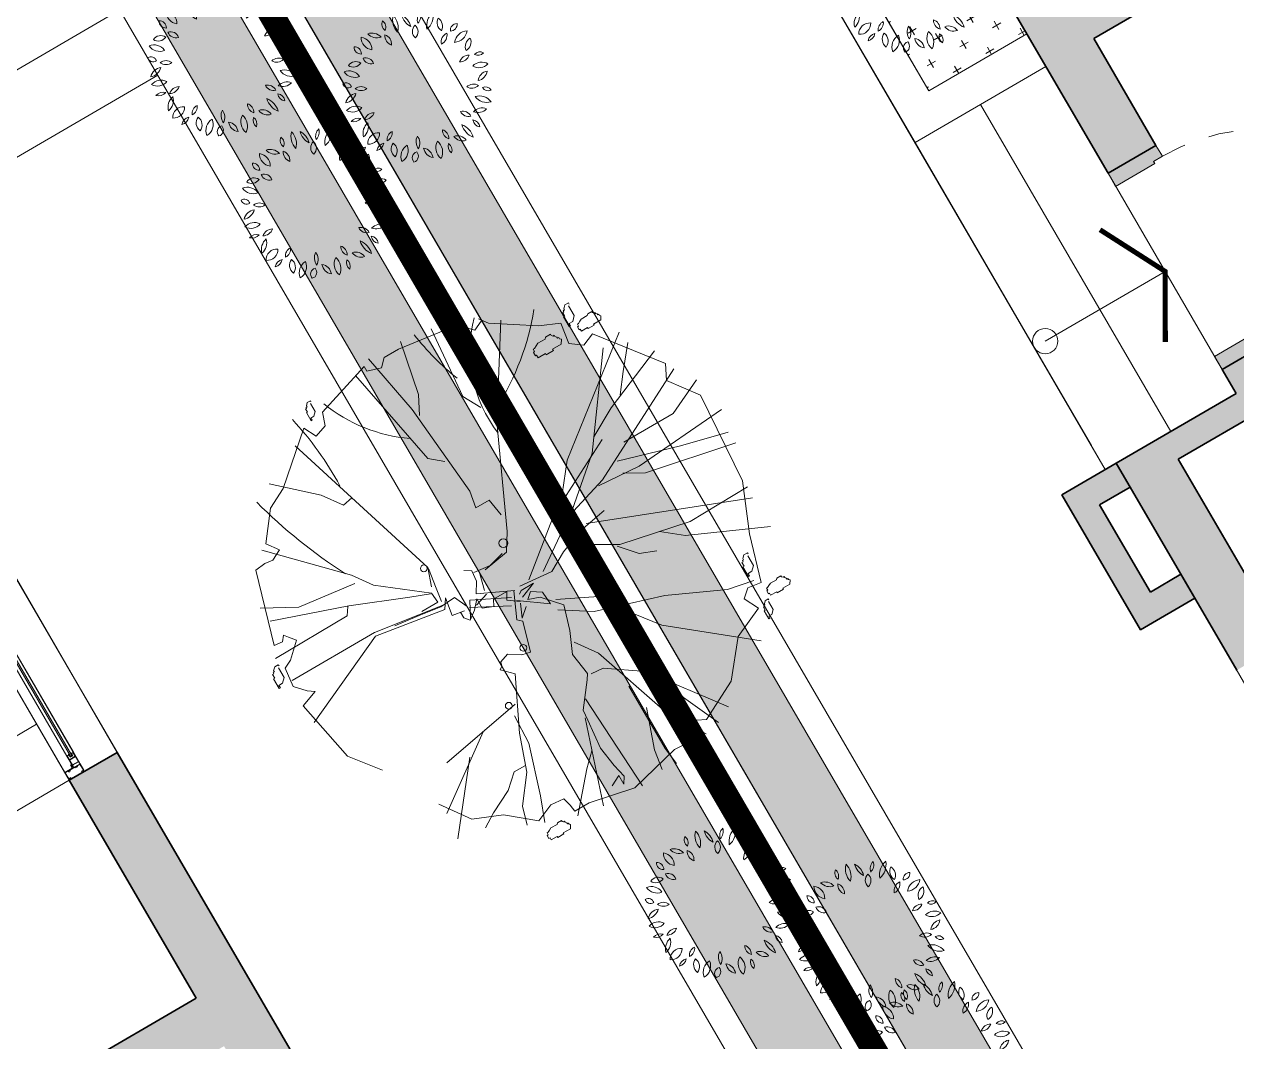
# Model space of a CAD drawing. Header units: millimetres. Extents: x 567980 to 569372, y 2065777 to 2066674.
# Drawn here: x 568837.58 to 568842.386, y 2066253.594 to 2066257.63 of the extents above; entities that cross this region are included whole.
import ezdxf

# ---------------------------------------------------------------- set-up
doc = ezdxf.new("R2010")
doc.units = ezdxf.units.MM
doc.linetypes.add('CENTER', pattern=[3, 1.5, -0.5, 0.5, -0.5])
doc.linetypes.add('HIDDEN', pattern=[0.75, 0.5, -0.25])
for name, color, linetype, lineweight in [('A-DIM', 251, 'Continuous', 15), ('A-HATCH', 251, 'Continuous', 5), ('A-TUONG', 255, 'Continuous', 35), ('boDnv', 54, 'Continuous', 25), ('E- CHU THICH', 162, 'Continuous', 13), ('E- RANH GIOI', 1, 'CENTER', 13), ('E- THAY', 9, 'Continuous', 20), ('E-Manh', 251, 'Continuous', 13), ('i_Cay', 114, 'Continuous', 13), ('i_Hatch', 250, 'Continuous', 13), ('LD-CUA', 146, 'Continuous', 13), ('LD-THAY', 9, 'Continuous', 13)]:
    doc.layers.add(name, color=color, linetype=linetype, lineweight=lineweight)
doc.layers.add('ChiaLo', color=128, linetype='CENTER')
doc.layers.add('loKBT', color=42, linetype='Continuous')

# ---------------------------------------------------------------- blocks, each defined once
blk = doc.blocks.new('NEN')
at = {"layer": 'ChiaLo', "ltscale": 5}
blk.add_lwpolyline([(147.9192, -125.7859), (127.804, -91.2117)], dxfattribs=at)
at = {"layer": 'loKBT'}
for points in [[(148.666, -102.2128), (137.8616, -108.4988), (147.9192, -125.7859), (158.7236, -119.4999)], [(137.8616, -108.4988), (127.0571, -114.7848), (137.1147, -132.0719), (147.9192, -125.7859)]]:
    blk.add_lwpolyline(points, close=True, dxfattribs=at)
blk = doc.blocks.new('kkkk')
h = blk.add_hatch(color=250)
edge = h.paths.add_edge_path()
edge.add_line((333058.8, 105336.6), (333060.3, 105336.6))
edge.add_line((333060.3, 105336.6), (333060.3, 105341.6))
edge.add_line((333060.3, 105341.6), (333061.8, 105341.6))
edge.add_line((333061.8, 105341.6), (333061.8, 105371.6))
edge.add_line((333061.8, 105371.6), (333027.5, 105371.6))
edge.add_line((333027.5, 105371.6), (333027.5, 105386.6))
edge.add_line((333027.5, 105386.6), (333022.2, 105386.6))
edge.add_line((333022.2, 105386.6), (333022.2, 105383.6))
edge.add_line((333022.2, 105383.6), (333023.7, 105383.6))
edge.add_line((333023.7, 105383.6), (333023.7, 105385.1))
edge.add_line((333023.7, 105385.1), (333026, 105385.1))
edge.add_line((333026, 105385.1), (333026, 105378.1))
edge.add_line((333026, 105378.1), (333023.7, 105378.1))
edge.add_line((333023.7, 105378.1), (333023.7, 105379.6))
edge.add_line((333023.7, 105379.6), (333022.2, 105379.6))
edge.add_line((333022.2, 105379.6), (333022.2, 105376.6))
edge.add_line((333022.2, 105376.6), (333026, 105376.6))
edge.add_line((333026, 105376.6), (333026, 105371.6))
edge.add_line((333026, 105371.6), (332991.8, 105371.6))
edge.add_line((332991.8, 105371.6), (332991.8, 105341.6))
edge.add_line((332991.8, 105341.6), (332993.3, 105341.6))
edge.add_line((332993.3, 105341.6), (332993.3, 105336.6))
edge.add_line((332993.3, 105336.6), (332994.8, 105336.6))
edge.add_line((332994.8, 105336.6), (332994.8, 105341.6))
edge.add_line((332994.8, 105341.6), (333002.3, 105341.6))
edge.add_line((333002.3, 105341.6), (333002.3, 105343.1))
edge.add_line((333002.3, 105343.1), (332993.3, 105343.1))
edge.add_line((332993.3, 105343.1), (332993.3, 105370.1))
edge.add_line((332993.3, 105370.1), (333006.9, 105370.1))
edge.add_arc((333010, 105367.6), 3.97, 141.5226, 210)
edge.add_line((333006.6, 105365.7), (333007.9, 105366.4))
edge.add_arc((333010, 105367.6), 2.47, -390, -150, ccw=False)
edge.add_line((333012.1, 105366.4), (333013.4, 105365.7))
edge.add_arc((333010, 105367.6), 3.97, -30, 38.4774)
edge.add_line((333013.1, 105370.1), (333040.4, 105370.1))
edge.add_arc((333043.5, 105367.6), 3.97, 141.5226, 210)
edge.add_line((333040.1, 105365.7), (333041.4, 105366.4))
edge.add_arc((333043.5, 105367.6), 2.47, -390, -150, ccw=False)
edge.add_line((333045.6, 105366.4), (333046.9, 105365.7))
edge.add_arc((333043.5, 105367.6), 3.97, -30, 38.4774)
edge.add_line((333046.6, 105370.1), (333060.3, 105370.1))
edge.add_line((333060.3, 105370.1), (333060.3, 105343.1))
edge.add_line((333060.3, 105343.1), (333051.3, 105343.1))
edge.add_line((333051.3, 105343.1), (333051.3, 105341.6))
edge.add_line((333051.3, 105341.6), (333058.8, 105341.6))
edge.add_line((333058.8, 105341.6), (333058.8, 105336.6))
blk.add_lwpolyline([(333026, 105378.1), (333026, 105385.1), (333023.7, 105385.1), (333023.7, 105383.6), (333022.2, 105383.6), (333022.2, 105386.6), (333027.5, 105386.6), (333027.5, 105371.6), (333061.8, 105371.6), (333061.8, 105341.6), (333060.3, 105341.6), (333060.3, 105336.6), (333058.8, 105336.6), (333058.8, 105341.6), (333051.3, 105341.6), (333051.3, 105343.1), (333060.3, 105343.1), (333060.3, 105370.1), (333046.6, 105370.1, -0.30801), (333046.9, 105365.7), (333045.6, 105366.4, 1.732051), (333041.4, 105366.4), (333040.1, 105365.7, -0.30801), (333040.4, 105370.1), (333013.1, 105370.1, -0.30801), (333013.4, 105365.7), (333012.1, 105366.4, 1.732051), (333007.9, 105366.4), (333006.6, 105365.7, -0.30801), (333006.9, 105370.1), (332993.3, 105370.1), (332993.3, 105343.1), (333002.3, 105343.1), (333002.3, 105341.6), (332994.8, 105341.6), (332994.8, 105336.6), (332993.3, 105336.6), (332993.3, 105341.6), (332991.8, 105341.6), (332991.8, 105371.6), (333026, 105371.6), (333026, 105376.6), (333022.2, 105376.6), (333022.2, 105379.6), (333023.7, 105379.6), (333023.7, 105378.1)], format="xyb", close=True)
blk = doc.blocks.new('ccccc')
h = blk.add_hatch(color=250)
h.paths.add_polyline_path([(333034.3, 105325.3), (333084.3, 105325.3), (333084.3, 105326.8), (333077.7, 105326.8), (333077.7, 105353.8), (333084.3, 105353.8), (333084.3, 105355.3), (333034.3, 105355.3), (333034.3, 105346.7), (333035.8, 105346.7), (333035.8, 105353.8), (333052.1, 105353.8), (333052.1, 105326.8), (333035.8, 105326.8), (333035.8, 105333.9), (333034.3, 105333.9)])
h.paths.add_polyline_path([(333053.6, 105326.8), (333053.6, 105353.8), (333076.2, 105353.8), (333076.2, 105326.8)], flags=16)
for p, q in [((333034.3, 105346.7), (333035.8, 105346.7)), ((333034.3, 105333.9), (333035.8, 105333.9)), ((333052.1, 105353.8), (333052.1, 105326.8)), ((333053.6, 105353.8), (333053.6, 105326.8)), ((333076.2, 105353.8), (333076.2, 105326.8)), ((333077.7, 105353.8), (333077.7, 105326.8)), ((333084.3, 105355.3), (333084.3, 105353.8)), ((333084.3, 105326.8), (333084.3, 105325.3))]:
    blk.add_line(p, q)
for points in [[(333084.3, 105355.3), (333034.3, 105355.3), (333034.3, 105346.7)], [(333034.3, 105333.9), (333034.3, 105325.3), (333084.3, 105325.3)], [(333052.1, 105353.8), (333035.8, 105353.8), (333035.8, 105346.7)], [(333035.8, 105333.9), (333035.8, 105326.8), (333052.1, 105326.8)], [(333076.2, 105353.8), (333053.6, 105353.8)], [(333053.6, 105326.8), (333076.2, 105326.8)], [(333084.3, 105353.8), (333077.7, 105353.8)], [(333077.7, 105326.8), (333084.3, 105326.8)]]:
    blk.add_lwpolyline(points)
blk = doc.blocks.new('dasdsd')
at = {"linetype": 'HIDDEN', "ltscale": 0.05}
for p, q in [((-9.6, -15.9), (-9.6, 0)), ((9.6, 0), (-9.6, 0)), ((9.6, -15.9), (9.6, 0)), ((-16.3, -18.9), (-107.9, -23.1)), ((-10.5, -16.1), (-15.5, -18.7)), ((9.6, -15.9), (-9.6, -15.9))]:
    blk.add_line(p, q, dxfattribs=at)
for centre, radius, start, end in [((-106.3, -28.1), 5.22, 108.24331, 251.75669), ((-41, 286.6), 326.6, 258.17519, 278.89962), ((-16.3, -17), 1.95, 270, 297.19267), ((-9.6, -17.9), 1.95, 90, 117.19267), ((9.6, -26), 10.1, 270, 90)]:
    blk.add_arc(centre, radius, start, end, dxfattribs=at)
blk = doc.blocks.new('fffsf')
h = blk.add_hatch(color=250)
h.paths.add_polyline_path([(333183.8, 105395.8), (333133.8, 105395.8), (333133.8, 105394.3), (333140.5, 105394.3), (333140.5, 105367.3), (333133.8, 105367.3), (333133.8, 105364.3), (333118.8, 105364.3), (333118.8, 105361.3), (333135.3, 105361.3), (333135.3, 105365.8), (333183.8, 105365.8), (333183.8, 105374.4), (333182.3, 105374.4), (333182.3, 105367.3), (333166, 105367.3), (333166, 105394.3), (333182.3, 105394.3), (333182.3, 105387.2), (333183.8, 105387.2)])
h.paths.add_polyline_path([(333164.5, 105394.3), (333164.5, 105367.3), (333142, 105367.3), (333142, 105394.3)], flags=16)
for p, q in [((333133.8, 105395.8), (333133.8, 105394.3)), ((333140.5, 105394.3), (333140.5, 105367.3)), ((333142, 105394.3), (333142, 105367.3)), ((333164.5, 105394.3), (333164.5, 105367.3)), ((333166, 105394.3), (333166, 105367.3)), ((333183.8, 105387.2), (333182.3, 105387.2)), ((333183.8, 105374.4), (333182.3, 105374.4))]:
    blk.add_line(p, q)
for points in [[(333183.8, 105374.4), (333183.8, 105365.8), (333135.3, 105365.8), (333135.3, 105361.3), (333118.8, 105361.3)], [(333133.8, 105367.3), (333133.8, 105364.3), (333118.8, 105364.3), (333118.8, 105361.3)], [(333133.8, 105395.8), (333183.8, 105395.8), (333183.8, 105387.2)], [(333133.8, 105394.3), (333140.5, 105394.3)], [(333140.5, 105367.3), (333133.8, 105367.3)], [(333142, 105394.3), (333164.5, 105394.3)], [(333164.5, 105367.3), (333142, 105367.3)], [(333166, 105394.3), (333182.3, 105394.3), (333182.3, 105387.2)], [(333182.3, 105374.4), (333182.3, 105367.3), (333166, 105367.3)]]:
    blk.add_lwpolyline(points)
blk = doc.blocks.new('*U461')
for points in [[(88.4, 82.2), (88.4, 80.6), (77.2, 80.6), (77.2, 69.4), (88.4, 69.4), (88.4, 67.8, 0.240391), (91.1, 72), (80.2, 72), (80.2, 78), (91.1, 78, 0.240391)], [(847.1, 82.2), (847.1, 80.6), (858.3, 80.6), (858.3, 69.4), (847.1, 69.4), (847.1, 67.8, -0.240391), (844.3, 72), (855.3, 72), (855.3, 78), (844.3, 78, -0.240391)], [(952.9, 82.2), (952.9, 80.6), (941.7, 80.6), (941.7, 69.4), (952.9, 69.4), (952.9, 67.8, 0.240391), (955.6, 72), (944.7, 72), (944.7, 78), (955.6, 78, 0.240391)]]:
    blk.add_hatch(color=250).paths.add_polyline_path(points)
for p, q in [((897.5, 90), (44.5, 90)), ((897.5, 90), (88, 90)), ((88, 60), (897.5, 60)), ((902.5, 90), (1712, 90)), ((1712, 60), (902.5, 60)), ((35, 20), (1765, 20))]:
    blk.add_line(p, q)
for points in [[(88.4, 82.2), (88.4, 80.6), (77.2, 80.6), (77.2, 69.4), (88.4, 69.4), (88.4, 67.8, 0.240391), (91.1, 72), (80.2, 72), (80.2, 78), (91.1, 78, 0.240391)], [(847.1, 82.2), (847.1, 80.6), (858.3, 80.6), (858.3, 69.4), (847.1, 69.4), (847.1, 67.8, -0.240391), (844.3, 72), (855.3, 72), (855.3, 78), (844.3, 78, -0.240391)], [(952.9, 82.2), (952.9, 80.6), (941.7, 80.6), (941.7, 69.4), (952.9, 69.4), (952.9, 67.8, 0.240391), (955.6, 72), (944.7, 72), (944.7, 78), (955.6, 78, 0.240391)]]:
    blk.add_lwpolyline(points, format="xyb", close=True)
for points in [[(855.3, 72), (80.2, 72), (80.2, 78), (855.3, 78)], [(944.7, 72), (1719.8, 72), (1719.8, 78), (944.7, 78)]]:
    blk.add_lwpolyline(points, close=True)
at = {"rotation": 270}
blk.add_blockref('kkkk', (-105336.6, 333081.8), dxfattribs=at)
at = {"xscale": -1}
for name, p, rotation in [('ccccc', (333122.3, -105265.3), 359.9999999999902), ('fffsf', (-332231.4, 105455.8), 180.0000000001608), ('kkkk', (107136.6, 333081.8), 90)]:
    blk.add_blockref(name, p, dxfattribs=dict(at, rotation=rotation))
for p in [(-332186.8, -105265.3), (-331322.4, -105265.3)]:
    blk.add_blockref('ccccc', p)
at = {"xscale": -0.8000000000000002, "yscale": 0.8, "zscale": 0.8}
blk.add_blockref('dasdsd', (927.5, 60), dxfattribs=at)
blk = doc.blocks.new('mb-cay40')
at = {"color": 0, "linetype": 'ByBlock'}
for centre, radius, start, end in [((-136.2, 736.9), 62.9, 125.40933, 202.71009), ((-230.7, 763.9), 62.9, 305.40933, 22.71009), ((16.3, 684.3), 136.5, 133.81169, 194.30773), ((-210.5, 749), 136.5, 313.81169, 14.30773), ((-426.9, 693.8), 54.1, 146.81507, 244.01934), ((-495.9, 674.7), 54.1, 326.81507, 64.01934), ((-299.6, 710.3), 100.2, 149.47372, 231.75859), ((-447.9, 682.5), 100.2, 329.47372, 51.75859), ((-230.7, 779.4), 98.1, 192.30595, 259.6849), ((-344.1, 662), 98.1, 12.30595, 79.6849), ((-147.5, 637.8), 79.7, 145.52479, 220.83273), ((-273.4, 630.8), 79.7, 325.52479, 40.83273), ((112.7, 711.3), 137.2, 163.46423, 212.79056), ((-134.2, 676.1), 137.2, 343.46423, 32.79056), ((138.4, 615.5), 80.6, 104.10036, 168.46502), ((39.7, 709.8), 80.6, 284.10036, 348.46502), ((-541.5, 596.8), 98.1, 183.31893, 263.19037), ((-651.1, 493.7), 98.1, 3.31893, 83.19037), ((-554.2, 555.7), 69.9, 25.45365, 116.6852), ((-522.5, 648.1), 69.9, 205.45365, 296.6852), ((-390.4, 597.1), 66.9, 168.8066, 257.6391), ((-470.3, 544.7), 66.9, 348.8066, 77.6391), ((48.9, 562.1), 68.8, 103.89139, 198.90395), ((-32.7, 606.6), 68.8, 283.89139, 18.90395), ((230.4, 506), 141.4, 100.3005, 160.44765), ((71.9, 692.4), 141.4, 280.3005, 340.44765), ((260, 521), 76.9, 122.58173, 207.17999), ((150.2, 550.6), 76.9, 302.58173, 27.17999), ((-653.7, 503), 44.2, 163.49335, 274.46973), ((-692.7, 471.4), 44.2, 343.49335, 94.46973), ((-680.1, 301.4), 101.7, 69.72014, 135.64891), ((-717.6, 467.9), 101.7, 249.72014, 315.64891), ((-620.4, 356.9), 75.8, 22.57231, 98.33354), ((-561.4, 461), 75.8, 202.57231, 278.33354), ((213.1, 368.7), 79.6, 86.02822, 161.36976), ((143.1, 473.5), 79.6, 266.02822, 341.36976), ((319.9, 283.6), 110.2, 64.73526, 140.57812), ((299.7, 426), 53.5, 59.98145, 155.66759), ((277.7, 494.4), 53.5, 239.98145, 335.66759), ((-743.4, 226), 96, 30.94824, 110.57839), ((-694.8, 365.2), 96, 210.94824, 290.57839), ((281.8, 453.3), 110.2, 244.73526, 320.57812), ((359.2, 242.1), 79.1, 90.25287, 173.52208), ((280.3, 330.1), 79.1, 270.25287, 353.52208), ((-766.5, 152.4), 75.6, 44.25765, 108.59266), ((-736.5, 276.8), 75.6, 224.25765, 288.59266), ((-637.6, 118.6), 83.9, 60.50948, 129.29199), ((243, 141), 78, 58.87476, 131.21352), ((231.9, 266.5), 78, 238.87476, 311.21352), ((344, 142), 53.6, 28.19814, 112.19179), ((-787.2, 176.3), 110.8, 280.87616, 345.44791), ((-659.1, 39.6), 110.8, 100.87616, 165.44791), ((-649.5, 256.6), 83.9, 240.50948, 309.29199), ((292.5, 25.2), 97.6, 29.1952, 106.7189), ((349.7, 166.4), 97.6, 209.1952, 286.7189), ((371, 217), 53.6, 208.19814, 292.19179), ((-689.6, -39.1), 87.4, 54.97446, 151.37923), ((-716.2, 74.2), 87.4, 234.97446, 331.37923), ((158.9, -75), 77.3, 28.80716, 103.91988), ((208.1, 37.3), 77.3, 208.80716, 283.91988), ((313.8, -58.6), 90.4, 71.37117, 141.75354), ((271.7, 82.9), 90.4, 251.37117, 321.75354), ((-674.8, -123.2), 70, 71.81925, 140.08176), ((-706.7, -11.8), 70, 251.81925, 320.08176), ((-557.2, -163.3), 78, 113.47529, 203.45596), ((-659.8, -122.8), 78, 293.47529, 23.45596), ((-551.5, -83), 75, 87.17243, 157.23647), ((-616.9, 20.9), 75, 267.17243, 337.23647), ((243.5, -118.1), 50.7, 359.25572, 87.62866), ((296.2, -68.1), 50.7, 179.25572, 267.62866), ((-604.8, -147.2), 106.6, 271.63276, 352.02679), ((-496.2, -268.5), 106.6, 91.63276, 172.02679), ((-341.9, -220.9), 95.9, 122.88731, 186.72533), ((-489.2, -151.6), 95.9, 302.88731, 6.72533), ((69.9, -150.8), 70.3, 173.64998, 254.65145), ((-18.6, -210.9), 70.3, 353.64998, 74.65145), ((132.9, -213), 116.1, 6.54869, 76.89113), ((274.6, -86.6), 116.1, 186.54869, 256.89113), ((-472.9, -293.5), 49.3, 76.54191, 193.47743), ((-509.3, -257.1), 49.3, 256.54191, 13.47743), ((-314.3, -280.8), 91.1, 159.11699, 230.36062), ((-457.4, -318.4), 91.1, 339.11699, 50.36062), ((-220.2, -348.5), 108.7, 122.11699, 201.72753), ((-378.9, -296.7), 108.7, 302.11699, 21.72753), ((-132.5, -236.1), 75.4, 148.78766, 221.59771), ((-253.3, -247.1), 75.4, 328.78766, 41.59771), ((99.9, -278), 148, 165.20711, 218.32175), ((-159.3, -332), 148, 345.20711, 38.32175), ((110.4, -276.4), 64.3, 156.77542, 231.28797), ((11, -301.2), 64.3, 336.77542, 51.28797), ((113.4, -289.9), 96.7, 38.69621, 106.24154), ((161.8, -136.6), 96.7, 218.69621, 286.24154), ((-170.5, -363.9), 62.5, 129.74751, 206.0709), ((-266.7, -343.3), 62.5, 309.74751, 26.0709), ((-159.8, -372.2), 84.6, 5.31956, 80.41897), ((-61.5, -281), 84.6, 185.31956, 260.41897)]:
    blk.add_arc(centre, radius, start, end, dxfattribs=at)
blk = doc.blocks.new('*U486')
h = blk.add_hatch(color=253)
h.dxf.hatch_style = 1
h.paths.add_polyline_path([(50, 100), (90, 100), (90, 0), (50, 0)])
h.paths.add_polyline_path([(50, 700), (90, 700), (90, 800), (50, 800)])
h = blk.add_hatch(color=254)
h.dxf.hatch_style = 1
h.paths.add_polyline_path([(21.7, 594.5), (21.7, 764.1), (50, 764.1), (50, 735.9), (27.4, 735.9), (27.4, 594.5)])
h = blk.add_hatch(color=254)
h.dxf.hatch_style = 1
h.paths.add_polyline_path([(90, 100), (50, 100), (50, 700), (90, 700)])
h = blk.add_hatch(color=253)
h.dxf.hatch_style = 1
h.paths.add_polyline_path([(0, 0), (50, 0), (50, -40), (60, -40), (60, -220), (0, -220)])
h = blk.add_hatch(color=253)
h.dxf.hatch_style = 1
h.paths.add_polyline_path([(900, 0), (850, 0), (850, -40), (840, -40), (840, -220), (900, -220)])
for p, q in [((70, 100), (70, 700)), ((90, 700), (90, 100))]:
    blk.add_line(p, q)
for points in [[(50, 700), (90, 700), (90, 800), (50, 800), (50, 700)], [(50, 702.9), (50, 100)], [(50, 100), (90, 100), (90, 0), (50, 0), (50, 100)]]:
    blk.add_lwpolyline(points)
for points in [[(21.7, 594.5), (21.7, 764.1), (50, 764.1), (50, 735.9), (27.4, 735.9), (27.4, 594.5)], [(90, 100), (50, 100), (50, 700), (90, 700)], [(0, 0), (50, 0), (50, -40), (60, -40), (60, -220), (0, -220)], [(900, 0), (850, 0), (850, -40), (840, -40), (840, -220), (900, -220)]]:
    blk.add_lwpolyline(points, close=True)
at = {"linetype": 'HIDDEN', "ltscale": 30}
blk.add_arc((50, 0), 800, 0, 90, dxfattribs=at)
blk = doc.blocks.new('TANG 1 BT1')
at = {"layer": 'A-HATCH'}
h = blk.add_hatch(color=256, dxfattribs=at)
h.dxf.hatch_style = 1
h.paths.add_polyline_path([(7158834.4, 839216.9), (7158834.4, 837891.9), (7159054.4, 837891.9), (7159054.4, 839436.9), (7153914.4, 839436.9), (7153914.4, 839216.9)])
h.paths.add_polyline_path([(7150554.4, 839436.9), (7150554.3, 838368.7), (7150774.3, 838368.7), (7150774.4, 839216.9), (7151514.4, 839216.9), (7151514.4, 839436.9)])
h.paths.add_polyline_path([(7150774.3, 836568.7), (7150554.3, 836568.7), (7150554.4, 835616.9), (7151104.3, 835616.9), (7151104.3, 835319.5), (7151324.3, 835319.5), (7151324.3, 835616.9), (7152824.3, 835616.9), (7152824.3, 833426.9), (7152714.3, 833426.9), (7152714.3, 833316.9), (7152934.3, 833316.9), (7152934.3, 835726.9), (7150774.4, 835726.9)])
h.paths.add_polyline_path([(7151324.3, 834519.5), (7151104.3, 834519.5), (7151104.3, 832826.9), (7151324.3, 832826.9), (7151324.3, 833316.9), (7151914.3, 833316.9), (7151914.3, 833426.9), (7151324.3, 833426.9)])
h.paths.add_polyline_path([(7158834.4, 835616.9), (7158834.4, 834616.9), (7159054.4, 834616.9), (7159054.4, 835946.9), (7159054.4, 837091.9), (7158834.4, 837091.9), (7158834.4, 836041.9), (7158234.4, 836041.9), (7158234.4, 835726.9), (7156074.4, 835726.9), (7156074.4, 835616.9)])
h.paths.add_polyline_path([(7158834.4, 835726.9), (7158289.4, 835726.9), (7158289.4, 835986.9), (7158834.4, 835986.9)], flags=16)
h.paths.add_polyline_path([(7158434.4, 831596.9), (7158434.4, 831391.9), (7158834.4, 831391.9), (7158834.4, 827616.9), (7158354.3, 827616.9), (7158354.3, 827396.9), (7159054.4, 827396.9), (7159054.4, 832816.9), (7158834.4, 832816.9), (7158834.4, 831816.9), (7156074.4, 831816.9), (7156074.4, 831596.9)])
h.paths.add_polyline_path([(7158834.4, 831596.9), (7158834.4, 831446.9), (7158489.4, 831446.9), (7158489.4, 831596.9)], flags=16)
h.paths.add_polyline_path([(7152934.3, 831706.9), (7152934.3, 831816.9), (7151324.3, 831816.9), (7151324.3, 831926.9), (7151104.3, 831926.9), (7151104.3, 831816.9), (7150554.4, 831816.9), (7150554.4, 830866.9), (7150774.4, 830866.9), (7150774.4, 831706.9)])
h.paths.add_polyline_path([(7150554.4, 828526.9), (7150774.4, 828526.9), (7150774.4, 830066.9), (7150554.4, 830066.9)])
h.paths.add_polyline_path([(7151704.4, 827396.9), (7152404.2, 827396.9), (7152404.2, 827616.9), (7150774.4, 827616.9), (7150774.4, 827726.9), (7150554.4, 827726.9), (7150554.4, 827616.9), (7150554.4, 827396.9), (7151404.4, 827396.9), (7151404.4, 827396.9)])
h.paths.add_polyline_path([(7154604.6, 827616.9), (7154604.6, 827396.9), (7155304.4, 827396.9), (7155304.4, 827396.9), (7155604.4, 827396.9), (7156654.4, 827396.9), (7156654.4, 827616.9)])
h.paths.add_polyline_path([(7150304.3, 831816.9), (7150304.3, 831196.9), (7150554.3, 831196.9), (7150554.3, 831306.9), (7150414.3, 831306.9), (7150414.3, 831706.9), (7150554.3, 831706.9), (7150554.3, 831816.9)])
h.paths.add_polyline_path([(7150304.3, 836228.5), (7150304.3, 835616.9), (7150554.3, 835616.9), (7150554.3, 835726.9), (7150414.3, 835726.9), (7150414.3, 836118.5), (7150554.4, 836118.5), (7150554.4, 836228.5)])
at = {"layer": 'i_Hatch', "true_color": 0x46cb3a, "transparency": 33554687}
h = blk.add_hatch(dxfattribs=at)
h.set_pattern_fill('CROSS', color=95, scale=300, double=1)
h.set_pattern_definition([(360, (-110.04, -202632.17), (75, 75), [37.5, -112.5]), (90, (-91.29, -202650.92), (-75, 75), [37.5, -112.5])])
h.paths.add_polyline_path([(7150654.3, 835616.9), (7151104.3, 835616.9), (7151104.3, 833466.9), (7150654.3, 833466.9)])
at = {"layer": 'A-TUONG'}
for p, q in [((7151104.3, 832826.9), (7151104.3, 834519.5)), ((7151914.3, 833316.9), (7151324.3, 833316.9)), ((7151324.3, 833316.9), (7151324.3, 832826.9)), ((7151104.3, 832826.9), (7151324.3, 832826.9)), ((7158834.4, 831816.9), (7158834.4, 832816.9)), ((7158834.4, 832816.9), (7159054.4, 832816.9)), ((7159054.4, 827396.9), (7159054.4, 832816.9)), ((7151104.3, 831926.9), (7151324.3, 831926.9)), ((7151104.3, 831926.9), (7151104.3, 831816.9)), ((7150304.3, 831816.9), (7150554.3, 831816.9)), ((7150304.3, 831196.9), (7150304.3, 831816.9)), ((7150554.3, 831816.9), (7150554.3, 831706.9)), ((7150554.4, 831816.9), (7150554.4, 830866.9)), ((7150554.4, 831816.9), (7151104.3, 831816.9)), ((7158834.4, 831816.9), (7156074.4, 831816.9)), ((7150414.3, 831706.9), (7150554.3, 831706.9)), ((7150414.3, 831306.9), (7150414.3, 831706.9)), ((7150774.4, 831706.9), (7150774.4, 830866.9)), ((7150774.4, 831706.9), (7152934.3, 831706.9)), ((7150554.3, 831306.9), (7150414.3, 831306.9)), ((7150554.3, 831306.9), (7150554.3, 831196.9)), ((7150554.3, 831196.9), (7150304.3, 831196.9))]:
    blk.add_line(p, q, dxfattribs=at)
at = {"layer": 'E- CHU THICH', "const_width": 20}
blk.add_lwpolyline([(7150964.3, 832649.4), (7151104.3, 832376.9), (7151104.3, 832376.9), (7151104.3, 832376.9), (7150964.3, 832134.4)], dxfattribs=at)
at = {"layer": 'E- CHU THICH'}
blk.add_lwpolyline([(7151104.3, 832376.9), (7150554.4, 832376.9)], dxfattribs=at)
blk.add_circle((7150554.4, 832376.9), 50, dxfattribs=at)
at = {"layer": 'E- THAY'}
for p, q in [((7150504.3, 835616.9), (7150504.3, 833316.9)), ((7150654.3, 835616.9), (7150654.3, 833466.9)), ((7158834.4, 832816.9), (7158834.4, 834616.9)), ((7159054.4, 832816.9), (7159054.4, 834616.9)), ((7151104.3, 833316.9), (7150504.3, 833316.9)), ((7150504.3, 833316.9), (7150504.3, 831816.9)), ((7150804.3, 833316.9), (7150804.3, 831816.9)), ((7157834.4, 833073.9), (7158834.4, 833073.9)), ((7150504.3, 832826.9), (7150504.3, 831926.9)), ((7151104.3, 832826.9), (7151104.3, 831926.9)), ((7157834.4, 832816.9), (7158834.4, 832816.9))]:
    blk.add_line(p, q, dxfattribs=at)
at = {"layer": 'E-Manh'}
blk.add_lwpolyline([(7150654.3, 835616.9), (7151104.3, 835616.9), (7151104.3, 833466.9), (7150654.3, 833466.9)], close=True, dxfattribs=at)
at = {"layer": 'i_Hatch', "color": 95, "true_color": 0x46cb3a, "transparency": 33554687}
blk.add_line((7151104.3, 833466.9), (7150654.3, 833466.9), dxfattribs=at)
at = {"layer": 'i_Hatch', "color": 95, "true_color": 0x46cb3a, "transparency": 33554687, "xscale": 0.5, "yscale": 0.5, "zscale": 0.5}
blk.add_blockref('mb-cay40', (7150910.8, 833799.1), dxfattribs=at)
at = {"layer": 'LD-CUA', "xscale": -0.9999999999999998, "rotation": 270}
for name, p in [('*U461', (7158814.4, 832816.9)), ('*U486', (7151324.3, 831926.9))]:
    blk.add_blockref(name, p, dxfattribs=at)
blk = doc.blocks.new('mb-cay34')
for p, q in [((117.7, 535.9), (49.4, 859)), ((136.7, 687.9), (95, 855.2)), ((148.1, 528.3), (174.7, 874.2)), ((246.9, 722.1), (307.7, 851.4)), ((-140.5, 547.3), (-262.1, 817.2)), ((-246.9, 741.1), (-76, 813.4)), ((68.4, 269.9), (-144.3, 813.4)), ((-106.4, 585.3), (-102.6, 817.2)), ((-76, 813.4), (254.5, 836.2)), ((170.9, 395.3), (379.8, 802)), ((254.5, 836.2), (357, 760.1)), ((-456.3, 782.7), (-468.4, 774.6)), ((-468.4, 746.2), (-468.4, 774.6)), ((-456.3, 782.7), (-452.2, 778.7)), ((-452.2, 778.7), (-448.2, 778.7)), ((-448.2, 778.7), (-448.2, 774.6)), ((-448.2, 774.6), (-444.1, 774.6)), ((-444.1, 774.6), (-440, 770.6)), ((-440, 770.6), (-436, 770.6)), ((-436, 770.6), (-436, 766.5)), ((-436, 766.5), (-431.9, 762.5)), ((-431.9, 762.5), (-427.9, 762.5)), ((-427.9, 762.5), (-427.9, 746.2)), ((357, 760.1), (410.2, 786.7)), ((372.2, 547.3), (467.2, 775.3)), ((410.2, 786.7), (626.7, 619.5)), ((-472.5, 721.9), (-472.5, 746.2)), ((-472.5, 746.2), (-468.4, 746.2)), ((-468.4, 721.9), (-472.5, 721.9)), ((-468.4, 697.5), (-468.4, 721.9)), ((-431.9, 717.8), (-436, 709.7)), ((-427.9, 746.2), (-431.9, 742.2)), ((-431.9, 742.2), (-431.9, 717.8)), ((-414, 691.7), (-246.9, 741.1)), ((246.9, 524.5), (246.9, 722.1)), ((-515.8, 680), (-528, 667.8)), ((-483.4, 680), (-515.8, 680)), ((-479.3, 684), (-475.3, 684)), ((-475.3, 684), (-475.3, 671.8)), ((-460.3, 697.5), (-468.4, 697.5)), ((-460.3, 693.5), (-460.3, 697.5)), ((-448.2, 693.5), (-460.3, 693.5)), ((-448.2, 697.5), (-448.2, 693.5)), ((-440, 697.5), (-448.2, 697.5)), ((-436, 709.7), (-440, 701.6)), ((-440, 701.6), (-440, 697.5)), ((-406.4, 642.3), (-414, 691.7)), ((-349.1, 697.8), (-363.7, 683.2)), ((-363.7, 683.2), (-363.7, 668.6)), ((-310.2, 697.8), (-349.1, 697.8)), ((-319.9, 673.5), (-319.9, 668.6)), ((-315, 673.5), (-319.9, 673.5)), ((-315, 678.3), (-315, 673.5)), ((-310.2, 678.3), (-315, 678.3)), ((-300.4, 688.1), (-310.2, 678.3)), ((-305.3, 702.7), (-300.4, 702.7)), ((-300.4, 702.7), (-300.4, 688.1)), ((201.3, 471.3), (136.7, 687.9)), ((292.5, 323.1), (584.9, 703.1)), ((459.6, 646.1), (539.4, 710.7)), ((666, 676.7), (653.8, 668.6)), ((666, 676.7), (670, 672.6)), ((-536.1, 655.6), (-536.1, 651.5)), ((-528, 655.6), (-536.1, 655.6)), ((-503.7, 651.5), (-536.1, 651.5)), ((-535.6, 528.3), (-486.2, 638.5)), ((-528, 667.8), (-528, 655.6)), ((-503.7, 655.6), (-503.7, 651.5)), ((-491.5, 655.6), (-503.7, 655.6)), ((-487.5, 659.7), (-491.5, 659.7)), ((-491.5, 659.7), (-491.5, 655.6)), ((-483.4, 663.7), (-487.5, 663.7)), ((-487.5, 663.7), (-487.5, 659.7)), ((-486.2, 638.5), (-433, 611.9)), ((-475.3, 671.8), (-483.4, 663.7)), ((-433, 611.9), (-406.4, 642.3)), ((-376, 577.7), (-395, 672.7)), ((-373.4, 668.6), (-373.4, 663.7)), ((-363.7, 668.6), (-373.4, 668.6)), ((-334.5, 663.7), (-373.4, 663.7)), ((-334.5, 668.6), (-334.5, 663.7)), ((-319.9, 668.6), (-334.5, 668.6)), ((395, 596.7), (459.6, 646.1)), ((649.8, 615.8), (649.8, 640.2)), ((649.8, 640.2), (653.8, 640.2)), ((653.8, 640.2), (653.8, 668.6)), ((670, 672.6), (674.1, 672.6)), ((674.1, 672.6), (674.1, 668.6)), ((674.1, 668.6), (678.2, 668.6)), ((678.2, 668.6), (682.2, 664.5)), ((682.2, 664.5), (686.3, 664.5)), ((686.3, 664.5), (686.3, 660.5)), ((686.3, 660.5), (690.3, 656.4)), ((690.3, 656.4), (694.4, 656.4)), ((694.4, 640.2), (690.3, 636.1)), ((690.3, 636.1), (690.3, 611.8)), ((694.4, 656.4), (694.4, 640.2)), ((-368.4, 319.3), (-588.7, 589.1)), ((269.7, 410.5), (566, 627.1)), ((626.7, 619.5), (607.7, 573.9)), ((653.8, 615.8), (649.8, 615.8)), ((653.8, 591.5), (653.8, 615.8)), ((661.9, 591.5), (653.8, 591.5)), ((661.9, 587.4), (661.9, 591.5)), ((682.2, 591.5), (674.1, 591.5)), ((674.1, 591.5), (674.1, 587.4)), ((686.3, 603.6), (682.2, 595.5)), ((682.2, 595.5), (682.2, 591.5)), ((690.3, 611.8), (686.3, 603.6)), ((713, 596.7), (698.4, 582.1)), ((751.9, 596.7), (713, 596.7)), ((756.8, 601.6), (761.6, 601.6)), ((761.6, 601.6), (761.6, 587)), ((-284.9, 380.1), (-376, 577.7)), ((-83.6, 475.1), (-140.5, 547.3)), ((-53.2, 334.5), (-106.4, 585.3)), ((315.3, 444.7), (372.2, 547.3)), ((607.7, 573.9), (638.1, 532.1)), ((674.1, 587.4), (661.9, 587.4)), ((698.4, 567.5), (688.6, 567.5)), ((688.6, 567.5), (688.6, 562.7)), ((727.6, 562.7), (688.6, 562.7)), ((698.4, 582.1), (698.4, 567.5)), ((742.2, 567.5), (727.6, 567.5)), ((727.6, 567.5), (727.6, 562.7)), ((747, 572.4), (742.2, 572.4)), ((742.2, 572.4), (742.2, 567.5)), ((751.9, 577.3), (747, 577.3)), ((747, 577.3), (747, 572.4)), ((761.6, 587), (751.9, 577.3)), ((-657.1, 429.5), (-535.6, 528.3)), ((155.7, 467.5), (117.7, 535.9)), ((159.5, 372.5), (148.1, 528.3)), ((638.1, 532.1), (714.1, 543.5)), ((664.4, 517.2), (649.8, 507.4)), ((649.8, 473.4), (649.8, 507.4)), ((664.4, 517.2), (669.3, 512.3)), ((669.3, 512.3), (674.2, 512.3)), ((674.2, 512.3), (674.2, 507.4)), ((674.2, 507.4), (679, 507.4)), ((679, 507.4), (683.9, 502.6)), ((714.1, 543.5), (744.5, 471.3)), ((151.9, 190), (292.5, 463.7)), ((645, 444.1), (645, 473.4)), ((645, 473.4), (649.8, 473.4)), ((683.9, 502.6), (688.8, 502.6)), ((688.8, 502.6), (688.8, 497.7)), ((688.8, 497.7), (693.6, 492.8)), ((693.6, 492.8), (698.5, 492.8)), ((698.5, 473.4), (693.6, 468.5)), ((693.6, 468.5), (693.6, 439.3)), ((698.5, 492.8), (698.5, 473.4)), ((744.5, 471.3), (839.4, 326.9)), ((-729.3, 288.9), (-657.1, 429.5)), ((-114, 376.3), (-136.7, 433.3)), ((649.8, 444.1), (645, 444.1)), ((649.8, 414.9), (649.8, 444.1)), ((688.8, 429.5), (683.9, 419.8)), ((693.6, 439.3), (688.8, 429.5)), ((-208.9, 140.6), (-284.9, 380.1)), ((121.5, 231.8), (170.9, 395.3)), ((132.9, 250.8), (269.7, 410.5)), ((659.6, 414.9), (649.8, 414.9)), ((659.6, 410.1), (659.6, 414.9)), ((674.2, 410.1), (659.6, 410.1)), ((683.9, 414.9), (674.2, 414.9)), ((674.2, 414.9), (674.2, 410.1)), ((683.9, 419.8), (683.9, 414.9)), ((-478.6, 190), (-729.3, 376.3)), ((-53.2, 323.1), (-114, 376.3)), ((60.8, 262.2), (76, 345.9)), ((528, 178.6), (828, 368.7)), ((-622.9, 258.4), (-759.7, 319.3)), ((-239.3, 220.4), (-368.4, 319.3)), ((15.2, 216.6), (-53.2, 334.5)), ((167.1, 224.2), (292.5, 323.1)), ((839.4, 326.9), (869.8, 304.1)), ((858.4, 307.9), (843.2, 273.7)), ((-634.3, 178.6), (-771.1, 262.2)), ((-714.1, 258.4), (-729.3, 288.9)), ((-725.5, 224.2), (-714.1, 258.4)), ((-562.2, 239.4), (-622.9, 258.4)), ((45.6, 212.8), (60.8, 262.2)), ((843.2, 273.7), (888.8, 228)), ((-767.3, 209), (-725.5, 224.2)), ((-178.5, 193.8), (-239.3, 220.4)), ((0, 57), (121.5, 231.8)), ((34.2, 182.4), (15.2, 216.6)), ((22.8, 152), (45.6, 212.8)), ((888.8, 228), (919.2, 11.4)), ((-763.5, 140.6), (-767.3, 209)), ((-341.9, 79.8), (-634.3, 178.6)), ((-395, 68.4), (-478.6, 190)), ((-106.4, 45.6), (-178.5, 193.8)), ((0, 0), (151.9, 190)), ((182.3, 19), (528, 178.6)), ((-809.1, -45.6), (-763.5, 140.6)), ((-588.7, 129.2), (-729.3, 79.8)), ((-140.5, 34.2), (-208.9, 140.6)), ((-15.2, 83.6), (22.8, 152)), ((600.1, 155.8), (664.7, 121.6)), ((664.7, 121.6), (923, 144.4)), ((-744.5, 114), (-809.1, 121.6)), ((-493.8, 114), (-744.5, 114)), ((-729.3, 79.8), (-801.5, 68.4)), ((-391.2, 22.8), (-395, 68.4)), ((-265.9, 26.6), (-341.9, 79.8)), ((-136.7, 60.8), (-224.1, 34.2)), ((-72.2, 3.8), (-136.7, 60.8)), ((-3.8, -38), (-15.2, 83.6)), ((-402.6, 0), (-486.2, -64.6)), ((-383.6, 11.4), (-402.6, 0)), ((-300.1, 0), (-383.6, 11.4)), ((-224.1, 34.2), (-300.1, 0)), ((-110.2, 22.8), (-60.8, 19)), ((-41.8, -72.2), (-110.2, 22.8)), ((-57, -38), (-72.2, 3.8)), ((-60.8, 19), (-38, -15.2)), ((-41.8, -49.4), (-19, 7.6)), ((-19, 7.6), (-19, -41.8)), ((121.5, -19), (182.3, 19)), ((243.1, 30.4), (307.7, 19)), ((307.7, 19), (307.7, -34.2)), ((748.3, -7.6), (938.2, 30.4)), ((919.2, 11.4), (919.2, -45.6)), ((-455.8, -38), (-816.6, -19)), ((-38, -15.2), (-57, -38)), ((-19, -41.8), (-26.6, -53.2)), ((106.4, -114), (121.5, -19)), ((110.2, -91.2), (125.3, -34.2)), ((307.7, -34.2), (368.4, -22.8)), ((368.4, -22.8), (714.1, -53.2)), ((683.7, -41.8), (748.3, -7.6)), ((-774.9, -209), (-809.1, -45.6)), ((-512.8, -72.2), (-809.1, -171)), ((-755.9, -57), (-778.7, -72.2)), ((-778.7, -72.2), (-744.5, -72.2)), ((-744.5, -72.2), (-763.5, -110.2)), ((-706.5, -68.4), (-755.9, -57)), ((-630.5, -79.8), (-706.5, -68.4)), ((-524.2, -68.4), (-630.5, -79.8)), ((-486.2, -64.6), (-524.2, -68.4)), ((-103.7, -87.2), (-75.9, -55.7)), ((-55.3, -66.2), (-103.7, -87.2)), ((-7.6, -64.6), (-98.8, -106.4)), ((-49.8, -64.2), (-23.2, -102.2)), ((-22.8, -83.6), (41.8, -212.8)), ((-7.5, -60.8), (49.5, -182.4)), ((501.4, -45.6), (539.4, -91.2)), ((714.1, -53.2), (942, -95)), ((919.2, -45.6), (892.6, -72.2)), ((892.6, -72.2), (907.8, -121.6)), ((-622.9, -110.2), (-668.5, -155.8)), ((-114, -91.2), (-220.3, -121.6)), ((-220.3, -121.6), (-212.7, -152)), ((-98.8, -106.4), (-114, -91.2)), ((-47.9, -97.4), (20.4, -226.6)), ((-23.2, -102.2), (3.4, -87)), ((3.4, -87), (3.4, -140.2)), ((117.7, -152), (110.2, -91.2)), ((539.4, -91.2), (915.4, -163.4)), ((926.8, -121.6), (862.2, -326.9)), ((907.8, -121.6), (926.8, -121.6)), ((-668.5, -155.8), (-793.9, -266.1)), ((-212.7, -152), (-186.1, -193.8)), ((3.4, -140.2), (-19.4, -151.6)), ((-19.4, -151.6), (-4.2, -189.7)), ((30.4, -152), (15.2, -201.4)), ((45.6, -152), (102.6, -136.8)), ((49.5, -182.4), (87.5, -159.6)), ((87.5, -159.6), (125.5, -155.8)), ((125.5, -155.8), (140.7, -178.6)), ((-774.9, -266.1), (-774.9, -209)), ((-258.3, -205.2), (-444.4, -296.5)), ((-220.3, -243.2), (-258.3, -205.2)), ((-186.1, -193.8), (-197.5, -228)), ((-4.2, -189.7), (33.8, -189.7)), ((33.8, -189.7), (3.4, -216.3)), ((-212.7, -231.8), (-220.3, -243.2)), ((-197.5, -228), (-212.7, -231.8)), ((3.4, -216.3), (-19.4, -246.7)), ((-19.4, -246.7), (-0.4, -261.9)), ((41.8, -212.8), (-15.2, -243.2)), ((19, -247), (26.6, -292.7)), ((26.6, -231.8), (76, -254.6)), ((-748.3, -269.9), (-774.9, -266.1)), ((-717.9, -277.5), (-748.3, -269.9)), ((-714.1, -326.9), (-717.9, -277.5)), ((-490, -285.1), (-668.5, -342.1)), ((-383.6, -281.3), (-490, -285.1)), ((-349.4, -258.4), (-406.4, -566.3)), ((-0.4, -261.9), (22.4, -261.9)), ((26.6, -292.7), (91.2, -281.3)), ((91.2, -281.3), (57, -304.1)), ((76, -254.6), (72.2, -311.7)), ((72.2, -292.7), (110.2, -554.9)), ((87.4, -300.3), (136.7, -292.7)), ((136.7, -292.7), (208.9, -281.3)), ((148.1, -304.1), (212.7, -281.3)), ((212.7, -281.3), (809.1, -467.5)), ((-807.4, -302.2), (-819.6, -310.3)), ((-819.6, -338.7), (-819.6, -310.3)), ((-807.4, -302.2), (-803.3, -306.3)), ((-803.3, -306.3), (-799.3, -306.3)), ((-799.3, -306.3), (-799.3, -310.3)), ((-799.3, -310.3), (-795.2, -310.3)), ((-795.2, -310.3), (-791.2, -314.4)), ((-791.2, -314.4), (-787.1, -314.4)), ((-787.1, -314.4), (-787.1, -318.4)), ((-787.1, -318.4), (-783.1, -322.5)), ((-783.1, -322.5), (-779, -322.5)), ((-779, -322.5), (-779, -338.7)), ((-740.7, -391.5), (-714.1, -326.9)), ((-444.4, -296.5), (-573.6, -342.1)), ((-550.8, -334.5), (-550.8, -380.1)), ((57, -304.1), (98.8, -558.7)), ((72.2, -311.7), (83.6, -391.5)), ((91.2, -311.7), (129.1, -315.5)), ((91.2, -376.3), (91.2, -311.7)), ((129.1, -315.5), (254.5, -475.1)), ((129.1, -319.3), (155.7, -387.7)), ((862.2, -326.9), (816.6, -342.1)), ((-823.6, -338.7), (-819.6, -338.7)), ((-823.6, -363.1), (-823.6, -338.7)), ((-819.6, -363.1), (-823.6, -363.1)), ((-819.6, -387.4), (-819.6, -363.1)), ((-787.1, -375.3), (-791.2, -383.4)), ((-783.1, -367.1), (-787.1, -375.3)), ((-779, -338.7), (-783.1, -342.8)), ((-783.1, -342.8), (-783.1, -367.1)), ((-668.5, -342.1), (-755.9, -376.3)), ((-573.6, -342.1), (-668.5, -414.3)), ((816.6, -342.1), (801.5, -387.7)), ((856.9, -371.4), (856.9, -375.5)), ((865, -371.4), (856.9, -371.4)), ((889.3, -375.5), (856.9, -375.5)), ((877.1, -347.1), (865, -359.3)), ((865, -359.3), (865, -371.4)), ((909.6, -347.1), (877.1, -347.1)), ((889.3, -371.4), (889.3, -375.5)), ((901.5, -371.4), (889.3, -371.4)), ((901.5, -367.4), (901.5, -371.4)), ((905.5, -367.4), (901.5, -367.4)), ((905.5, -363.3), (905.5, -367.4)), ((909.6, -363.3), (905.5, -363.3)), ((917.7, -355.2), (909.6, -363.3)), ((913.6, -343), (917.7, -343)), ((917.7, -343), (917.7, -355.2)), ((-811.5, -387.4), (-819.6, -387.4)), ((-811.5, -391.5), (-811.5, -387.4)), ((-799.3, -391.5), (-811.5, -391.5)), ((-799.3, -387.4), (-799.3, -391.5)), ((-791.2, -387.4), (-799.3, -387.4)), ((-791.2, -383.4), (-791.2, -387.4)), ((-660.9, -486.5), (-740.7, -391.5)), ((-668.5, -414.3), (-733.1, -433.3)), ((-550.8, -380.1), (-596.3, -429.5)), ((-376, -402.9), (-558.4, -653.7)), ((83.6, -391.5), (95, -482.7)), ((155.7, -387.7), (235.5, -585.3)), ((554.6, -387.7), (547, -425.7)), ((847, -410.5), (702.7, -577.7)), ((801.5, -387.7), (847, -410.5)), ((-596.3, -429.5), (-638.1, -513.1)), ((547, -425.7), (615.3, -475.1)), ((-619.1, -589.1), (-660.9, -486.5)), ((-429.2, -486.5), (-653.3, -665.1)), ((254.5, -475.1), (322.9, -524.5)), ((615.3, -475.1), (740.7, -611.9)), ((-638.1, -513.1), (-668.5, -562.5)), ((292.5, -528.3), (319.1, -737.3)), ((322.9, -524.5), (554.6, -748.7)), ((98.8, -558.7), (-53.2, -893.2)), ((110.2, -554.9), (110.2, -885.6)), ((235.5, -585.3), (326.7, -847.6)), ((702.7, -577.7), (664.7, -649.9)), ((-516.6, -661.3), (-619.1, -589.1)), ((208.9, -608.1), (205.1, -897)), ((235.5, -589.1), (208.9, -608.1)), ((664.7, -649.9), (566, -725.9)), ((524.2, -695.5), (505.2, -733.5)), ((566, -725.9), (524.2, -695.5)), ((319.1, -737.3), (383.6, -855.2)), ((505.2, -733.5), (509, -763.9)), ((-212.7, -851.4), (-315.3, -771.5)), ((509, -763.9), (505.2, -802)), ((38, -836.2), (15.2, -897)), ((53.2, -859), (38, -836.2)), ((224.1, -802), (174.7, -855.2)), ((246.9, -821), (224.1, -802)), ((243.1, -847.6), (262.1, -832.4)), ((505.2, -802), (246.9, -878)), ((262.1, -832.4), (246.9, -821)), ((15.2, -897), (-212.7, -851.4)), ((91.2, -893.2), (53.2, -859)), ((174.7, -855.2), (159.5, -885.6)), ((246.9, -878), (243.1, -847.6)), ((159.5, -885.6), (91.2, -893.2)), ((133.2, -904.6), (118.7, -919.2)), ((118.7, -919.2), (118.7, -933.8)), ((172.2, -904.6), (133.2, -904.6)), ((172.2, -924.1), (167.3, -924.1)), ((167.3, -924.1), (167.3, -928.9)), ((181.9, -914.3), (172.2, -924.1)), ((177, -899.7), (181.9, -899.7)), ((181.9, -899.7), (181.9, -914.3)), ((118.7, -933.8), (108.9, -933.8)), ((108.9, -933.8), (108.9, -938.7)), ((147.8, -938.7), (108.9, -938.7)), ((162.4, -933.8), (147.8, -933.8)), ((147.8, -933.8), (147.8, -938.7)), ((167.3, -928.9), (162.4, -928.9)), ((162.4, -928.9), (162.4, -933.8))]:
    blk.add_line(p, q)
for centre, radius in [((154.1, -13.1), 15.3), ((-194.7, -135.6), 11.7), ((-343.1, -280.4), 11.7), ((217.2, -295.2), 11.7)]:
    blk.add_circle(centre, radius)
for centre, radius, start, end in [((1370.9, -207.9), 898.1, 129.3545, 152.6092), ((554.4, 627.1), 467.6, 262.5537, 314.3375), ((1051.9, 958.4), 882.6, 248.5622, 262.3516), ((1080.7, 206.7), 550.5, 215.15, 249.1841), ((647.6, -1519.7), 1117.4, 77.3352, 91.8505), ((1164.8, 1073.5), 1812.8, 242.8644, 255.3539)]:
    blk.add_arc(centre, radius, start, end)
blk = doc.blocks.new('SAN VUON BT A-BT1')
at = {"layer": 'i_Hatch', "true_color": 0x46cb3a, "transparency": 33554687}
h = blk.add_hatch(dxfattribs=at)
h.set_pattern_fill('CROSS', color=95, scale=300, double=1)
h.set_pattern_definition([(0, (2832.47, -202892.13), (75, 75), [37.5, -112.5]), (90, (2851.22, -202910.88), (-75, 75), [37.5, -112.5])])
h.paths.add_polyline_path([(7163776.9, 841296.9), (7151496.9, 841296.9), (7151496.9, 841006.9), (7163486.9, 841006.9), (7163486.9, 821856.9), (7163776.9, 821856.9)])
h.paths.add_polyline_path([(7158157.3, 822152.4), (7151786.9, 822152.4), (7151786.9, 839436.9), (7151496.9, 839436.9), (7151496.9, 821856.9), (7151496.9, 821516.9), (7158157.3, 821516.9)])
at = {"layer": 'A-DIM'}
blk.add_lwpolyline([(7153386.8, 839436.9), (7161886.9, 839436.9), (7161886.9, 827396.9), (7158436.8, 827396.9), (7158437.8, 826196.9), (7158587.8, 826196.9), (7158587.8, 825596.9), (7154087.9, 825596.9), (7154086.9, 826196.9), (7154236.9, 826196.9), (7154236.8, 827396.9), (7153386.8, 827396.9), (7153386.9, 831196.9), (7153136.8, 831196.9), (7153136.8, 831816.9), (7153336.8, 831816.9), (7153336.8, 835616.9), (7153136.8, 835616.9), (7153136.8, 836228.5), (7153386.9, 836228.5), (7153386.9, 839436.9)], dxfattribs=at)
at = {"layer": 'E- RANH GIOI', "ltscale": 0.1, "const_width": 100}
blk.add_lwpolyline([(7151386.9, 821436.9), (7163886.9, 821436.9), (7163886.9, 841436.9), (7151386.9, 841436.9)], close=True, dxfattribs=at)
at = {"layer": 'E- THAY'}
for p, q in [((7163376.9, 835356.8), (7161886.9, 835356.8)), ((7163376.9, 835056.8), (7161886.9, 835056.8))]:
    blk.add_line(p, q, dxfattribs=at)
blk.add_lwpolyline([(7161886.9, 839436.9), (7161886.9, 827396.9), (7158437.8, 827396.9), (7158437.8, 826196.9), (7158587.8, 826196.9), (7158587.8, 825596.9), (7158287.9, 825596.9), (7158287.9, 825296.9), (7154387.9, 825296.9), (7154387.9, 825596.9), (7154087.9, 825596.9), (7154087.9, 826196.9), (7154237.9, 826196.9), (7154237.9, 827396.9), (7153386.8, 827396.9), (7153386.8, 831196.9), (7153136.8, 831196.9), (7153136.8, 831816.9), (7153336.8, 831816.9), (7153336.8, 831816.9), (7153336.8, 835616.9)], dxfattribs=at)
at = {"layer": 'E-Manh'}
for p, q in [((7151496.9, 841326.9), (7151496.9, 821886.9)), ((7163486.9, 821886.9), (7163486.9, 841036.9)), ((7163376.9, 821886.9), (7163376.9, 840926.9)), ((7151786.9, 839436.9), (7151786.9, 822182.4)), ((7151896.9, 839436.9), (7151896.9, 822292.4))]:
    blk.add_line(p, q, dxfattribs=at)
for points in [[(7151496.9, 841326.9), (7151496.9, 821546.9), (7158267.3, 821546.9)], [(7163776.9, 821886.9), (7163776.9, 841326.9)]]:
    blk.add_lwpolyline(points, dxfattribs=at)
at = {"layer": 'i_Cay', "xscale": 0.5, "yscale": 0.5, "zscale": 0.5}
for p in [(7151751.3, 835156.7), (7163725.3, 834879.7), (7151841.7, 834401.7), (7163761.3, 834205.7), (7163750.9, 831002.8), (7151700.3, 830588.8), (7151696.3, 830039.8)]:
    blk.add_blockref('mb-cay40', p, dxfattribs=at)
at = {"layer": 'i_Cay', "xscale": -1.142857142857142, "yscale": 1.142857142857142, "zscale": 1.142857142857142, "rotation": 270}
blk.add_blockref('mb-cay34', (7163641.9, 832588.3), dxfattribs=at)
blk.add_blockref('mb-cay34', (7163641.9, 832588.3), dxfattribs=at)
blk = doc.blocks.new('MBT1 BT1')
at = {"layer": 'E- RANH GIOI', "ltscale": 0.1, "const_width": 100}
blk.add_lwpolyline([(7075416.3, 1014867.5), (7087916.3, 1014867.5), (7087916.3, 1034867.5), (7075416.3, 1034867.5)], close=True, dxfattribs=at)
at = {"layer": 'E- THAY'}
blk.add_blockref('SAN VUON BT A-BT1', (-75970.5, 193430.5), dxfattribs=at)
blk.add_blockref('TANG 1 BT1', (-73138, 193430.5), dxfattribs=at)
blk = doc.blocks.new('BT-02')
at = {"layer": 'loKBT'}
for points in [[(7655060.1, 959879), (7655060.1, 939879), (7642560.1, 939879), (7642560.1, 959879), (7655060.1, 959879)], [(7667560.1, 959879), (7667560.1, 939879), (7655060.1, 939879), (7655060.1, 959879), (7667560.1, 959879)]]:
    blk.add_lwpolyline(points, dxfattribs=at)
for points in [[(7655060.1, 959879), (7642560.1, 959879), (7642560.1, 939879), (7655060.1, 939879)], [(7655060.1, 959879), (7642560.1, 959879), (7642560.1, 939879), (7655060.1, 939879)], [(7667560.1, 959879), (7655060.1, 959879), (7655060.1, 939879), (7667560.1, 939879)]]:
    blk.add_lwpolyline(points, close=True, dxfattribs=at)

msp = doc.modelspace()

# ---------------------------------------------------------------- block references
at = {"layer": 'boDnv'}
msp.add_blockref('NEN', (568697.4807, 2066371.6973), dxfattribs=at)

# ---------------------------------------------------------------- next in the draw order: block references
at = {"layer": 'LD-THAY', "xscale": 0.001000000000001394, "yscale": 0.001000000000001394, "zscale": 0.001000000000001394, "rotation": 30.1906983248881}
msp.add_blockref('MBT1 BT1', (563229.2699, 2061804.3353, -0.0003), dxfattribs=at)

# ---------------------------------------------------------------- next in the draw order: block references
msp.add_blockref('MBT1 BT1', (563240.0743, 2061810.6213, -0.0003), dxfattribs=at)

# ---------------------------------------------------------------- next in the draw order: block references
at = {"layer": 'loKBT', "xscale": 0.001000000000001394, "yscale": 0.001000000000001394, "zscale": 0.001000000000001394, "rotation": 30.1906983248881}
msp.add_blockref('BT-02', (562701.3455, 2061583.9472, -0.0003), dxfattribs=at)

# ---------------------------------------------------------------- next in the draw order: block references
at = {"layer": 'LD-THAY', "xscale": 0.001000000000001394, "yscale": 0.001000000000001394, "zscale": 0.001000000000001394, "rotation": 30.1906983248881}
msp.add_blockref('MBT1 BT1', (563229.2699, 2061804.3353, -0.0003), dxfattribs=at)

# ---------------------------------------------------------------- next in the draw order: block references
msp.add_blockref('MBT1 BT1', (563240.0743, 2061810.6213, -0.0003), dxfattribs=at)

# ---------------------------------------------------------------- next in the draw order: block references
at = {"layer": 'loKBT', "xscale": 0.001000000000001394, "yscale": 0.001000000000001394, "zscale": 0.001000000000001394, "rotation": 30.1906983248881}
msp.add_blockref('BT-02', (562701.3455, 2061583.9472, -0.0003), dxfattribs=at)

doc.saveas('drawing.dxf')
